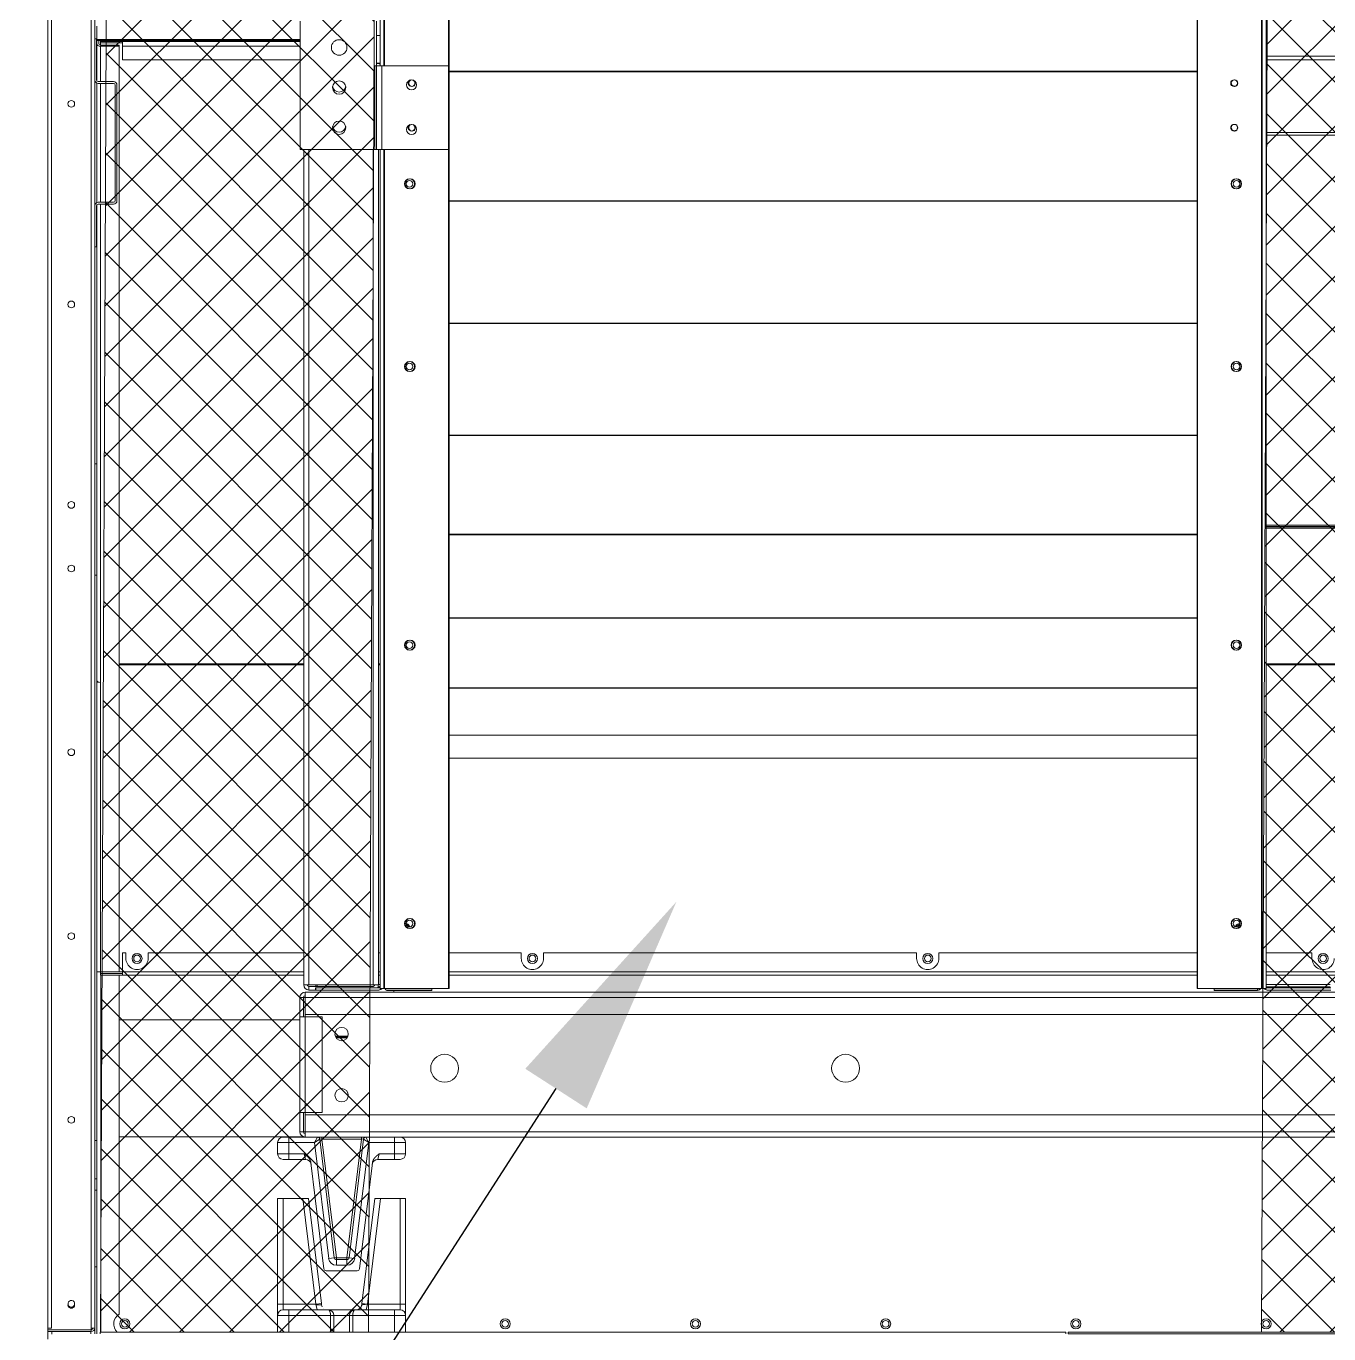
# Model space of a CAD drawing. Header units: millimetres. Extents: x 10706 to 40113, y 7812 to 28607.
# Drawn here: x 29722 to 30892, y 15545 to 16718 of the extents above; entities that cross this region are included whole.
import ezdxf
from ezdxf import colors
from ezdxf.entities.mleader import LeaderData, LeaderLine
from ezdxf.math import Vec2, Vec3

# ---------------------------------------------------------------- set-up
doc = ezdxf.new("R2010")
doc.units = ezdxf.units.MM
doc.layers.add('냉각탑_dim', color=1, linetype='Continuous')
doc.styles.get("Standard").update_dxf_attribs({"font": 'arial.ttf'})
pattern_1 = [(45, (-795513.42, -362385.733), (-22.4506403, 22.4506403), []), (135, (-795513.42, -362385.733), (-22.4506403, -22.4506403), [])]

# ---------------------------------------------------------------- blocks, each defined once
blk = doc.blocks.new('2')
at = {"lineweight": 5}
h = blk.add_hatch(dxfattribs=at)
h.set_pattern_fill('ANSI37', scale=10)
h.set_pattern_definition(pattern_1)
h.paths.add_polyline_path([(30029.4, 15546.3), (30037.9, 17468.5), (29797.2, 17468.5), (29788.7, 15546.3)])
h = blk.add_hatch(dxfattribs=at)
h.set_pattern_fill('ANSI37', scale=10)
h.set_pattern_definition(pattern_1)
h.paths.add_polyline_path([(31343.6, 15546.3), (31352.1, 17468.5), (30839.7, 17468.5), (30831.2, 15546.3)])
at = {"color": 7, "lineweight": 20}
for p, q in [((29741.6, 15549.8), (29741.6, 18391.6)), ((29744.7, 15549.8), (29744.7, 18391.6)), ((29780.5, 15549.8), (29780.5, 18391.6)), ((29783.6, 15549.8), (29783.6, 18391.6)), ((30101.3, 15854.8), (30101.3, 17268.3)), ((30101.8, 15854.8), (30101.8, 17268.3)), ((30773.4, 15854.8), (30773.4, 17268.3)), ((30773.9, 15854.8), (30773.9, 17268.3)), ((30831.4, 15854.8), (30831.4, 17268.3)), ((30831.9, 15854.8), (30831.9, 17268.3)), ((30835.4, 15854.8), (30835.4, 17267.1)), ((29972.5, 15851.3), (32210.7, 15851.3)), ((29972.5, 15846.6), (32210.7, 15846.6)), ((29972.5, 15831.3), (32210.7, 15831.3)), ((32210.7, 15741.3), (29972.5, 15741.3)), ((32210.7, 15726), (29972.5, 15726)), ((32210.7, 15721.3), (29972.5, 15721.3))]:
    blk.add_line(p, q, dxfattribs=at)
at = {"color": 7, "lineweight": 20, "ltscale": 0.324611}
blk.add_line((30039.8, 16682.8), (30039.8, 17267.1), dxfattribs=at)
at = {"color": 7, "lineweight": 20, "ltscale": 0.325278}
for p, q in [((30043.3, 16682.8), (30043.3, 17268.3)), ((30043.8, 16682.8), (30043.8, 17268.3))]:
    blk.add_line(p, q, dxfattribs=at)
at = {"color": 7, "lineweight": 20, "ltscale": 0.00658}
blk.add_line((29785.6, 16718.4), (29785.6, 16706.6), dxfattribs=at)
at = {"color": 7, "lineweight": 20, "ltscale": 0.063889}
blk.add_line((29968.1, 16607.8), (29968.1, 16722.8), dxfattribs=at)
at = {"color": 7, "lineweight": 20, "ltscale": 0.022222}
blk.add_line((30036.6, 16682.8), (30036.6, 16722.8), dxfattribs=at)
at = {"color": 7, "lineweight": 20, "ltscale": 0.000888889}
for p, q in [((29785.2, 16707.1), (29783.6, 16707.1)), ((29785.2, 16520.3), (29783.6, 16520.3)), ((29788.7, 15868.2), (29788.7, 15866.6)), ((30044.3, 15854.5), (30045.9, 15854.5)), ((30086.3, 15854.5), (30086.3, 15852.9)), ((30788.9, 15852.9), (30788.9, 15854.5)), ((30827.8, 15854.5), (30827.8, 15852.9)), ((29741.6, 15546.7), (29741.6, 15548.3)), ((29780.5, 15546.7), (29780.5, 15548.3)), ((29788.6, 15546.3), (29788.6, 15544.7)), ((30655.6, 15546.3), (30655.6, 15544.7)), ((30657.6, 15546.3), (30657.6, 15544.7))]:
    blk.add_line(p, q, dxfattribs=at)
at = {"color": 7, "lineweight": 20, "ltscale": 0.0205}
for p, q in [((29785.2, 16670.2), (29785.2, 16707.1)), ((29785.2, 16557.2), (29785.2, 16520.3))]:
    blk.add_line(p, q, dxfattribs=at)
at = {"color": 7, "lineweight": 20, "ltscale": 0.101388}
for p, q in [((29785.6, 16706.6), (29968.1, 16706.6)), ((29785.6, 16705.5), (29968.1, 16705.5))]:
    blk.add_line(p, q, dxfattribs=at)
at = {"color": 7, "lineweight": 20, "ltscale": 0.000590625}
blk.add_line((29785.6, 16705.5), (29785.6, 16706.6), dxfattribs=at)
at = {"color": 7, "lineweight": 20, "ltscale": 0.00164}
for p, q in [((29785.6, 16705.5), (29785.6, 16702.6)), ((29787.2, 16705.5), (29787.2, 16702.6))]:
    blk.add_line(p, q, dxfattribs=at)
at = {"color": 7, "lineweight": 20, "ltscale": 0.01856}
blk.add_line((29785.6, 16702.6), (29785.6, 16669.2), dxfattribs=at)
at = {"color": 7, "lineweight": 20, "ltscale": 0.000403556}
blk.add_line((29788.7, 16705.5), (29788.7, 16704.8), dxfattribs=at)
at = {"color": 7, "lineweight": 20, "ltscale": 0.011111}
for p, q in [((29808.7, 16704.8), (29788.7, 16704.8)), ((29788.7, 16703.6), (29808.7, 16703.6)), ((29788.7, 15869.7), (29808.7, 15869.7)), ((29808.7, 15868.2), (29788.7, 15868.2)), ((29788.7, 15866.6), (29808.7, 15866.6))]:
    blk.add_line(p, q, dxfattribs=at)
at = {"color": 7, "lineweight": 20, "ltscale": 0.000638044}
blk.add_line((29788.7, 16703.6), (29788.7, 16704.8), dxfattribs=at)
at = {"color": 7, "lineweight": 20, "ltscale": 0.001178}
blk.add_line((29788.7, 16703.6), (29788.7, 16701.5), dxfattribs=at)
at = {"color": 7, "lineweight": 20, "ltscale": 0.088555}
for p, q in [((29968.1, 16704.8), (29808.7, 16704.8)), ((29968.1, 16700.4), (29808.7, 16700.4)), ((29808.7, 16688.3), (29968.1, 16688.3))]:
    blk.add_line(p, q, dxfattribs=at)
at = {"color": 7, "lineweight": 20, "ltscale": 0.002435}
blk.add_line((29808.7, 16704.8), (29808.7, 16700.4), dxfattribs=at)
at = {"color": 7, "lineweight": 20, "ltscale": 0.001778}
for p, q in [((30036.6, 16710.1), (30039.8, 16710.1)), ((30036.6, 16685.1), (30039.8, 16685.1)), ((29968.1, 16607.8), (29971.3, 16607.8)), ((29971, 15846.6), (29967.8, 15846.6)), ((29976, 15853.3), (29976, 15856.5)), ((29967.8, 15726), (29971, 15726))]:
    blk.add_line(p, q, dxfattribs=at)
at = {"color": 7, "lineweight": 20, "ltscale": 0.009389}
for p, q in [((29805.6, 16701.5), (29788.7, 16701.5)), ((29805.6, 16700.4), (29788.7, 16700.4)), ((29808.7, 15886.6), (29808.7, 15869.7)), ((29805.6, 15869.7), (29788.7, 15869.7))]:
    blk.add_line(p, q, dxfattribs=at)
at = {"color": 7, "lineweight": 20, "ltscale": 0.017627}
blk.add_line((29788.7, 16700.4), (29788.7, 16668.7), dxfattribs=at)
at = {"color": 7, "lineweight": 20, "ltscale": 0.000618889}
blk.add_line((29805.6, 16701.5), (29805.6, 16700.4), dxfattribs=at)
at = {"color": 7, "lineweight": 20, "ltscale": 0.317284}
blk.add_line((29805.6, 16129.3), (29805.6, 16700.4), dxfattribs=at)
at = {"color": 7, "lineweight": 20, "ltscale": 0.006739}
blk.add_line((29808.7, 16688.3), (29808.7, 16700.4), dxfattribs=at)
at = {"color": 7, "lineweight": 20, "ltscale": 0.284667}
for p, q in [((30835.4, 16691.4), (31347.8, 16691.4)), ((30835.4, 16688.3), (31347.8, 16688.3)), ((31347.8, 16620.6), (30835.4, 16620.6)), ((30835.4, 16270.4), (31347.8, 16270.4)), ((30835.4, 16269.3), (31347.8, 16269.3)), ((31347.8, 16268.9), (30835.4, 16268.9)), ((31347.8, 16267.8), (30835.4, 16267.8)), ((30835.4, 16146.2), (31347.8, 16146.2)), ((30835.4, 16145.2), (31347.8, 16145.2)), ((30835.4, 15869.7), (31347.8, 15869.7)), ((30835.4, 15866.6), (31347.8, 15866.6))]:
    blk.add_line(p, q, dxfattribs=at)
at = {"color": 7, "lineweight": 20, "ltscale": 0.041667}
for p, q in [((30035.1, 16607.8), (30035.1, 16682.8)), ((30036.6, 16607.8), (30036.6, 16682.8)), ((30041.3, 16607.8), (30041.3, 16682.8)), ((30101.3, 16682.8), (30101.3, 16607.8))]:
    blk.add_line(p, q, dxfattribs=at)
at = {"color": 7, "lineweight": 20, "ltscale": 0.000833333}
for p, q in [((30036.6, 16682.8), (30035.1, 16682.8)), ((30036.6, 16607.8), (30035.1, 16607.8)), ((29788.7, 15869.7), (29788.7, 15868.2)), ((29972.5, 15846.6), (29971, 15846.6)), ((30041.8, 15854.8), (30043.3, 15854.8)), ((30042.3, 15854.8), (30043.8, 15854.8)), ((30832.9, 15854.8), (30831.4, 15854.8)), ((30833.4, 15854.8), (30831.9, 15854.8)), ((29972.5, 15726), (29971, 15726)), ((29741.6, 15548.3), (29741.6, 15549.8)), ((29780.5, 15548.3), (29780.5, 15549.8))]:
    blk.add_line(p, q, dxfattribs=at)
at = {"color": 7, "lineweight": 20, "ltscale": 0.001}
blk.add_line((30038.4, 16684.8), (30036.6, 16684.8), dxfattribs=at)
at = {"color": 7, "lineweight": 20, "ltscale": 0.002611}
for p, q in [((30041.3, 16682.8), (30036.6, 16682.8)), ((30041.3, 16607.8), (30036.6, 16607.8)), ((29971.3, 15858), (29976, 15858)), ((30038.3, 15858), (30033.6, 15858)), ((29972.5, 15846.6), (29972.5, 15851.3)), ((29972.5, 15829.3), (29967.8, 15829.3)), ((29972.5, 15743.3), (29967.8, 15743.3)), ((29972.5, 15726), (29972.5, 15721.3))]:
    blk.add_line(p, q, dxfattribs=at)
at = {"color": 7, "lineweight": 20, "ltscale": 0.033333}
for p, q in [((30101.3, 16682.8), (30041.3, 16682.8)), ((30041.3, 16607.8), (30101.3, 16607.8))]:
    blk.add_line(p, q, dxfattribs=at)
at = {"color": 7, "lineweight": 20, "ltscale": 0.059557}
blk.add_line((29785.6, 16667.3), (29785.6, 16560.1), dxfattribs=at)
at = {"color": 7, "lineweight": 20, "ltscale": 0.007667}
for p, q in [((29786.7, 16668.7), (29800.5, 16668.7)), ((29786.7, 16667.1), (29800.5, 16667.1)), ((29786.7, 16560.3), (29800.5, 16560.3)), ((29786.7, 16558.7), (29800.5, 16558.7))]:
    blk.add_line(p, q, dxfattribs=at)
at = {"color": 7, "lineweight": 20, "ltscale": 0.373111}
for p, q in [((30773.4, 16677.9), (30101.8, 16677.9)), ((30101.8, 16677.8), (30773.4, 16677.8)), ((30101.8, 16677.5), (30773.4, 16677.5)), ((30773.4, 16677.4), (30101.8, 16677.4)), ((30773.4, 16561.7), (30101.8, 16561.7)), ((30101.8, 16561.6), (30773.4, 16561.6)), ((30101.8, 16561.4), (30773.4, 16561.4)), ((30773.4, 16561.3), (30101.8, 16561.3)), ((30773.4, 16451.9), (30101.8, 16451.9)), ((30101.8, 16451.8), (30773.4, 16451.8)), ((30101.8, 16451.6), (30773.4, 16451.6)), ((30773.4, 16451.5), (30101.8, 16451.5)), ((30773.4, 16351.3), (30101.8, 16351.3)), ((30101.8, 16351.2), (30773.4, 16351.2)), ((30101.8, 16351), (30773.4, 16351)), ((30773.4, 16350.9), (30101.8, 16350.9)), ((30773.4, 16262.4), (30101.8, 16262.4)), ((30101.8, 16262.3), (30773.4, 16262.3)), ((30101.8, 16262.1), (30773.4, 16262.1)), ((30773.4, 16262), (30101.8, 16262)), ((30773.4, 16187.5), (30101.8, 16187.5)), ((30101.8, 16187.4), (30773.4, 16187.4)), ((30101.8, 16187.3), (30773.4, 16187.3)), ((30773.4, 16187.2), (30101.8, 16187.2)), ((30773.4, 16124.5), (30101.8, 16124.5)), ((30101.8, 16124.4), (30773.4, 16124.4)), ((30101.8, 16124.3), (30773.4, 16124.3)), ((30773.4, 16124.2), (30101.8, 16124.2)), ((30773.4, 16082.1), (30101.8, 16082.1)), ((30101.8, 16082), (30773.4, 16082)), ((30101.8, 16082), (30773.4, 16082)), ((30773.4, 16081.9), (30101.8, 16081.9)), ((30101.8, 16061.4), (30773.4, 16061.4)), ((30101.8, 16061.4), (30773.4, 16061.4)), ((30773.4, 16061.4), (30101.8, 16061.4)), ((30101.8, 15869.7), (30773.4, 15869.7)), ((30101.8, 15866.6), (30773.4, 15866.6))]:
    blk.add_line(p, q, dxfattribs=at)
at = {"color": 7, "lineweight": 20, "ltscale": 0.059333}
blk.add_line((29788.7, 16667.1), (29788.7, 16560.3), dxfattribs=at)
at = {"color": 7, "lineweight": 20, "ltscale": 0.057667}
for p, q in [((29802, 16561.8), (29802, 16665.6)), ((29803.6, 16561.8), (29803.6, 16665.6))]:
    blk.add_line(p, q, dxfattribs=at)
at = {"color": 7, "lineweight": 20, "ltscale": 0.284666}
blk.add_line((30835.4, 16623.1), (31347.8, 16623.1), dxfattribs=at)
at = {"color": 7, "lineweight": 20, "ltscale": 1.16463e-05}
blk.add_line((29968.1, 16607.8), (29968.1, 16607.8), dxfattribs=at)
at = {"color": 7, "lineweight": 20, "ltscale": 0.037222}
blk.add_line((30035.1, 16607.8), (29968.1, 16607.8), dxfattribs=at)
at = {"color": 7, "lineweight": 20, "ltscale": 0.416556}
for p, q in [((29971.3, 16607.8), (29971.3, 15858)), ((29976, 16607.8), (29976, 15858)), ((30033.6, 16607.8), (30033.6, 15858)), ((30038.3, 16607.8), (30038.3, 15858))]:
    blk.add_line(p, q, dxfattribs=at)
at = {"color": 7, "lineweight": 20, "ltscale": 0.000833332}
blk.add_line((30039.8, 16607.8), (30038.3, 16607.8), dxfattribs=at)
at = {"color": 7, "lineweight": 20, "ltscale": 0.418333}
for p, q in [((30039.8, 15854.8), (30039.8, 16607.8)), ((30043.3, 15854.8), (30043.3, 16607.8)), ((30043.8, 15854.8), (30043.8, 16607.8))]:
    blk.add_line(p, q, dxfattribs=at)
at = {"color": 7, "lineweight": 20, "ltscale": 0.129183}
blk.add_line((29785.6, 16558.2), (29785.6, 16325.7), dxfattribs=at)
at = {"color": 7, "lineweight": 20, "ltscale": 0.238546}
blk.add_line((29788.7, 16558.7), (29788.7, 16129.3), dxfattribs=at)
at = {"color": 7, "lineweight": 20, "ltscale": 0.001111}
for p, q in [((29783.6, 16325.7), (29785.6, 16325.7)), ((29783.6, 16225.7), (29785.6, 16225.7)), ((29981.8, 15855.3), (29981.8, 15853.3)), ((29982.3, 15855.3), (29982.3, 15853.3)), ((30039.8, 15854.8), (30041.8, 15854.8)), ((30040.3, 15854.8), (30042.3, 15854.8)), ((30834.9, 15854.8), (30832.9, 15854.8)), ((30835.4, 15854.8), (30833.4, 15854.8)), ((29972.5, 15831.3), (29972.5, 15829.3)), ((29972.5, 15743.3), (29972.5, 15741.3)), ((29783.6, 15718.3), (29785.6, 15718.3)), ((29780.1, 15546.7), (29780.1, 15544.7))]:
    blk.add_line(p, q, dxfattribs=at)
at = {"color": 7, "lineweight": 20, "ltscale": 0.055556}
blk.add_line((29785.6, 16225.7), (29785.6, 16325.7), dxfattribs=at)
at = {"color": 7, "lineweight": 20, "ltscale": 0.052341}
blk.add_line((29785.6, 16225.7), (29785.6, 16131.5), dxfattribs=at)
at = {"color": 7, "lineweight": 20, "ltscale": 0.092055}
for p, q in [((29805.6, 16146.2), (29971.3, 16146.2)), ((29805.6, 16145.2), (29971.3, 16145.2))]:
    blk.add_line(p, q, dxfattribs=at)
at = {"color": 7, "lineweight": 20, "ltscale": 0.000832443}
blk.add_line((30038.3, 16146.2), (30039.8, 16146.2), dxfattribs=at)
at = {"color": 7, "lineweight": 20, "ltscale": 0.000832442}
blk.add_line((30038.3, 16145.2), (30039.8, 16145.2), dxfattribs=at)
at = {"color": 7, "lineweight": 20, "ltscale": 0.001029}
blk.add_line((29785.6, 16131.5), (29785.6, 16129.6), dxfattribs=at)
at = {"color": 7, "lineweight": 20, "ltscale": 0.144377}
for p, q in [((29785.6, 16129.6), (29785.6, 15869.7)), ((29788.7, 16129.6), (29788.7, 15869.7)), ((29805.6, 16129.6), (29805.6, 15869.7))]:
    blk.add_line(p, q, dxfattribs=at)
at = {"color": 7, "lineweight": 20, "ltscale": 0.000839807}
blk.add_line((29785.6, 16129.6), (29787.2, 16129.6), dxfattribs=at)
at = {"color": 7, "lineweight": 20, "ltscale": 0.001611}
blk.add_line((29811.6, 15886.6), (29808.7, 15886.6), dxfattribs=at)
at = {"color": 7, "lineweight": 20, "ltscale": 0.002747}
for p, q in [((29811.6, 15886.6), (29811.6, 15881.7)), ((29831.6, 15881.7), (29831.6, 15886.6)), ((30166.6, 15881.7), (30166.6, 15886.6)), ((30186.6, 15886.6), (30186.6, 15881.7)), ((30521.6, 15881.7), (30521.6, 15886.6)), ((30541.6, 15886.6), (30541.6, 15881.7)), ((30876.6, 15881.7), (30876.6, 15886.6))]:
    blk.add_line(p, q, dxfattribs=at)
at = {"color": 7, "lineweight": 20, "ltscale": 0.077611}
blk.add_line((29971.3, 15886.6), (29831.6, 15886.6), dxfattribs=at)
at = {"color": 7, "lineweight": 20, "ltscale": 0.00083304}
for p, q in [((30039.8, 15886.6), (30038.3, 15886.6)), ((30038.3, 15869.7), (30039.8, 15869.7)), ((30038.3, 15866.6), (30039.8, 15866.6)), ((30039.8, 15858.1), (30038.3, 15858.1))]:
    blk.add_line(p, q, dxfattribs=at)
at = {"color": 7, "lineweight": 20, "ltscale": 0.036001}
blk.add_line((30166.6, 15886.6), (30101.8, 15886.6), dxfattribs=at)
at = {"color": 7, "lineweight": 20, "ltscale": 0.186111}
blk.add_line((30521.6, 15886.6), (30186.6, 15886.6), dxfattribs=at)
at = {"color": 7, "lineweight": 20, "ltscale": 0.128777}
blk.add_line((30773.4, 15886.6), (30541.6, 15886.6), dxfattribs=at)
at = {"color": 7, "lineweight": 20, "ltscale": 0.02289}
blk.add_line((30876.6, 15886.6), (30835.4, 15886.6), dxfattribs=at)
at = {"color": 7, "lineweight": 20, "ltscale": 0.001722}
for p, q in [((29785.6, 15869.7), (29788.7, 15869.7)), ((29808.7, 15866.6), (29808.7, 15869.7)), ((29741.6, 15549.8), (29744.7, 15549.8)), ((29783.6, 15549.8), (29780.5, 15549.8))]:
    blk.add_line(p, q, dxfattribs=at)
at = {"color": 7, "lineweight": 20, "ltscale": 0.180579}
blk.add_line((29785.6, 15869.7), (29785.6, 15544.7), dxfattribs=at)
at = {"color": 7, "lineweight": 20, "ltscale": 0.090333}
for p, q in [((29808.7, 15869.7), (29971.3, 15869.7)), ((29808.7, 15866.6), (29971.3, 15866.6))]:
    blk.add_line(p, q, dxfattribs=at)
at = {"color": 7, "lineweight": 20, "ltscale": 0.177968}
blk.add_line((29789.1, 15866.6), (29789.1, 15546.3), dxfattribs=at)
at = {"color": 7, "lineweight": 20, "ltscale": 0.169047}
blk.add_line((29805.6, 15562.3), (29805.6, 15866.6), dxfattribs=at)
at = {"color": 7, "lineweight": 20, "ltscale": 0.032}
for p, q in [((29976, 15858), (30033.6, 15858)), ((30033.6, 15856.5), (29976, 15856.5))]:
    blk.add_line(p, q, dxfattribs=at)
at = {"color": 7, "lineweight": 20, "ltscale": 0.000833335}
for p, q in [((29982.3, 15856.5), (29982.3, 15858)), ((29983.3, 15856.5), (29983.3, 15858))]:
    blk.add_line(p, q, dxfattribs=at)
at = {"color": 7, "lineweight": 20, "ltscale": 0.031945}
blk.add_line((30835.4, 15858.1), (30892.9, 15858.1), dxfattribs=at)
at = {"color": 7, "lineweight": 20, "ltscale": 0.031389}
for p, q in [((30835.4, 15858.1), (30891.9, 15858.1)), ((30038.3, 15855.3), (29981.8, 15855.3)), ((30038.3, 15853.3), (29981.8, 15853.3)), ((30038.8, 15855.3), (29982.3, 15855.3)), ((30038.8, 15853.3), (29982.3, 15853.3)), ((30836.4, 15855.3), (30892.9, 15855.3)), ((30836.4, 15853.3), (30892.9, 15853.3)), ((30836.9, 15855.3), (30893.4, 15855.3)), ((30836.9, 15853.3), (30893.4, 15853.3))]:
    blk.add_line(p, q, dxfattribs=at)
at = {"color": 7, "lineweight": 20, "ltscale": 0.009611}
for p, q in [((29967.8, 15846.6), (29967.8, 15829.3)), ((29971, 15829.3), (29971, 15846.6)), ((29967.8, 15743.3), (29967.8, 15726)), ((29971, 15726), (29971, 15743.3))]:
    blk.add_line(p, q, dxfattribs=at)
at = {"color": 7, "lineweight": 20, "ltscale": 0.0085}
for p, q in [((29972.5, 15846.6), (29972.5, 15831.3)), ((29987.8, 15829.3), (29972.5, 15829.3)), ((29972.5, 15743.3), (29987.8, 15743.3)), ((29972.5, 15741.3), (29972.5, 15726))]:
    blk.add_line(p, q, dxfattribs=at)
at = {"color": 7, "lineweight": 20, "ltscale": 0.003222}
blk.add_line((29981.8, 15853.3), (29976, 15853.3), dxfattribs=at)
at = {"color": 7, "lineweight": 20, "ltscale": 0.000961364}
blk.add_line((30039.7, 15856.1), (30038, 15856.1), dxfattribs=at)
blk.add_line((30039.7, 15856.1), (30038, 15856.1), dxfattribs=at)
at = {"color": 7, "lineweight": 20, "ltscale": 0.032222}
for p, q in [((30043.3, 15854.8), (30101.3, 15854.8)), ((30043.8, 15854.8), (30101.8, 15854.8)), ((30831.4, 15854.8), (30773.4, 15854.8)), ((30831.9, 15854.8), (30773.9, 15854.8))]:
    blk.add_line(p, q, dxfattribs=at)
at = {"color": 7, "lineweight": 20, "ltscale": 0.000166668}
blk.add_line((30044.3, 15854.5), (30044.3, 15854.8), dxfattribs=at)
at = {"color": 7, "lineweight": 20, "ltscale": 0.000166667}
for p, q in [((30045.9, 15854.8), (30045.9, 15854.5)), ((30086.3, 15854.8), (30086.3, 15854.5)), ((30788.9, 15854.8), (30788.9, 15854.5)), ((30829.3, 15854.8), (30829.3, 15854.5))]:
    blk.add_line(p, q, dxfattribs=at)
at = {"color": 7, "lineweight": 20, "ltscale": 0.022444}
for p, q in [((30045.9, 15854.5), (30086.3, 15854.5)), ((30086.3, 15854.5), (30045.9, 15854.5)), ((30045.9, 15852.9), (30086.3, 15852.9)), ((30829.3, 15854.5), (30788.9, 15854.5))]:
    blk.add_line(p, q, dxfattribs=at)
at = {"color": 7, "lineweight": 20, "ltscale": 0.000889601}
blk.add_line((30052.1, 15851.3), (30052.1, 15852.9), dxfattribs=at)
at = {"color": 7, "lineweight": 20, "ltscale": 0.000444384}
blk.add_line((30086.3, 15854.5), (30086.3, 15853.7), dxfattribs=at)
at = {"color": 7, "lineweight": 20, "ltscale": 0.021611}
for p, q in [((30827.8, 15854.5), (30788.9, 15854.5)), ((30827.8, 15852.9), (30788.9, 15852.9)), ((29741.6, 15548.3), (29780.5, 15548.3)), ((29741.6, 15546.7), (29780.5, 15546.7))]:
    blk.add_line(p, q, dxfattribs=at)
at = {"color": 7, "lineweight": 20, "ltscale": 0.031862}
blk.add_line((30835.6, 15856.1), (30892.9, 15856.1), dxfattribs=at)
at = {"color": 7, "lineweight": 20, "ltscale": 0.031307}
blk.add_line((30835.6, 15856.1), (30891.9, 15856.1), dxfattribs=at)
at = {"color": 7, "lineweight": 20, "ltscale": 0.090111}
blk.add_line((29805.6, 15826.5), (29967.8, 15826.5), dxfattribs=at)
at = {"color": 7, "lineweight": 20, "ltscale": 0.047778}
for p, q in [((29967.8, 15743.3), (29967.8, 15829.3)), ((29972.5, 15743.3), (29972.5, 15829.3)), ((29987.8, 15743.3), (29987.8, 15829.3))]:
    blk.add_line(p, q, dxfattribs=at)
at = {"color": 7, "lineweight": 20, "ltscale": 0.006331}
blk.add_line((29999.7, 15811.9), (30011, 15811.9), dxfattribs=at)
at = {"color": 7, "lineweight": 20, "ltscale": 0.002982}
for p, q in [((30005.3, 15811.1), (30000, 15811.1)), ((30010.7, 15811.1), (30005.3, 15811.1))]:
    blk.add_line(p, q, dxfattribs=at)
at = {"color": 7, "lineweight": 20, "ltscale": 0.002791}
for p, q in [((30005.3, 15810.5), (30000.3, 15810.5)), ((30010.4, 15810.5), (30005.3, 15810.5))]:
    blk.add_line(p, q, dxfattribs=at)
at = {"color": 7, "lineweight": 20, "ltscale": 0.0919}
blk.add_line((29971.1, 15721.5), (29805.6, 15721.5), dxfattribs=at)
at = {"color": 7, "lineweight": 20, "ltscale": 0.002778}
for p, q in [((29957.8, 15721.3), (29952.8, 15721.3)), ((29957.8, 15721.3), (29957.8, 15716.3)), ((30052.8, 15721.3), (30052.8, 15716.3)), ((29957.8, 15706.3), (29957.8, 15701.3)), ((30052.8, 15706.3), (30052.8, 15701.3)), ((29957.8, 15701.3), (29952.8, 15701.3)), ((30057.8, 15701.3), (30052.8, 15701.3)), ((29952.8, 15666.3), (29947.8, 15666.3)), ((30062.8, 15666.3), (30057.8, 15666.3)), ((29998.6, 15613), (29993.7, 15612.4)), ((30000.6, 15611.3), (30000.6, 15606.3)), ((30010.1, 15611.3), (30010.1, 15606.3)), ((30012.1, 15613), (30017, 15612.4)), ((29952.8, 15571.3), (29947.8, 15571.3)), ((29952.8, 15566.3), (29952.8, 15571.3)), ((29957.8, 15566.3), (29952.8, 15566.3)), ((29957.8, 15566.3), (29957.8, 15561.3)), ((29982.2, 15571.3), (29987.2, 15571.9)), ((30028.5, 15571.3), (30023.5, 15571.9)), ((30052.8, 15566.3), (30052.8, 15561.3)), ((30057.8, 15566.3), (30052.8, 15566.3)), ((30057.8, 15571.3), (30062.8, 15571.3)), ((30057.8, 15571.3), (30057.8, 15566.3))]:
    blk.add_line(p, q, dxfattribs=at)
at = {"color": 7, "lineweight": 20, "ltscale": 0.008167}
blk.add_line((29972.5, 15721.3), (29957.8, 15721.3), dxfattribs=at)
at = {"color": 7, "lineweight": 20, "ltscale": 0.003145}
for p, q in [((29980.9, 15716.3), (29983.6, 15721.3)), ((29980.9, 15716.3), (29985.6, 15719.5)), ((30029.8, 15716.3), (30025.1, 15719.5)), ((30029.8, 15716.3), (30027.1, 15721.3))]:
    blk.add_line(p, q, dxfattribs=at)
at = {"color": 7, "lineweight": 20, "ltscale": 0.059604}
for p, q in [((29985.6, 15719.5), (29998.6, 15613)), ((29987.5, 15719.5), (30000.6, 15613)), ((30023.1, 15719.5), (30010.1, 15613)), ((30012.1, 15613), (30025.1, 15719.5))]:
    blk.add_line(p, q, dxfattribs=at)
at = {"color": 7, "lineweight": 20, "ltscale": 0.000975701}
for p, q in [((29987.5, 15721.3), (29987.5, 15719.5)), ((30023.1, 15721.3), (30023.1, 15719.5)), ((30000.6, 15613), (30000.6, 15611.3)), ((30010.1, 15613), (30010.1, 15611.3))]:
    blk.add_line(p, q, dxfattribs=at)
at = {"color": 7, "lineweight": 20, "ltscale": 0.019777}
blk.add_line((30023.1, 15719.5), (29987.5, 15719.5), dxfattribs=at)
at = {"color": 7, "lineweight": 20, "ltscale": 0.005556}
for p, q in [((29947.8, 15716.3), (29947.8, 15706.3)), ((29957.8, 15716.3), (29947.8, 15716.3)), ((29957.8, 15706.3), (29947.8, 15706.3)), ((29957.8, 15716.3), (29957.8, 15706.3)), ((30062.8, 15716.3), (30052.8, 15716.3)), ((30052.8, 15716.3), (30052.8, 15706.3)), ((30062.8, 15706.3), (30052.8, 15706.3)), ((30062.8, 15716.3), (30062.8, 15706.3)), ((30062.8, 15571.3), (30062.8, 15561.3)), ((29957.8, 15561.3), (29947.8, 15561.3)), ((30062.8, 15561.3), (30052.8, 15561.3))]:
    blk.add_line(p, q, dxfattribs=at)
at = {"color": 7, "lineweight": 20, "ltscale": 0.01282}
for p, q in [((29980.9, 15716.3), (29957.8, 15716.3)), ((30052.8, 15716.3), (30029.8, 15716.3))]:
    blk.add_line(p, q, dxfattribs=at)
at = {"color": 7, "lineweight": 20, "ltscale": 0.007694}
for p, q in [((29957.8, 15706.3), (29971.7, 15706.3)), ((30052.8, 15706.3), (30039, 15706.3))]:
    blk.add_line(p, q, dxfattribs=at)
at = {"color": 7, "lineweight": 20, "ltscale": 0.00286}
for p, q in [((29972.9, 15701.3), (29971.7, 15706.3)), ((30039, 15706.3), (30037.8, 15701.3)), ((29982.2, 15571.3), (29983.4, 15566.3)), ((30028.5, 15571.3), (30027.3, 15566.3))]:
    blk.add_line(p, q, dxfattribs=at)
at = {"color": 7, "lineweight": 20, "ltscale": 0.058129}
for p, q in [((29980.9, 15716.3), (29993.7, 15612.4)), ((30017, 15612.4), (30029.8, 15716.3))]:
    blk.add_line(p, q, dxfattribs=at)
at = {"color": 7, "lineweight": 20, "ltscale": 0.008376}
for p, q in [((29957.8, 15701.3), (29972.9, 15701.3)), ((30052.8, 15701.3), (30037.8, 15701.3))]:
    blk.add_line(p, q, dxfattribs=at)
at = {"color": 7, "lineweight": 20, "ltscale": 0.053282}
for p, q in [((29989.4, 15603), (29977.7, 15698.2)), ((30021.3, 15603), (30033, 15698.2))]:
    blk.add_line(p, q, dxfattribs=at)
at = {"color": 7, "lineweight": 20, "ltscale": 0.001112}
for p, q in [((29783.6, 15683.7), (29785.6, 15683.7)), ((29783.6, 15673.7), (29785.6, 15673.7)), ((29783.6, 15604.7), (29785.6, 15604.7))]:
    blk.add_line(p, q, dxfattribs=at)
at = {"color": 7, "lineweight": 20, "ltscale": 0.052778}
for p, q in [((29947.8, 15666.3), (29947.8, 15571.3)), ((29952.8, 15666.3), (29952.8, 15571.3)), ((30057.8, 15571.3), (30057.8, 15666.3)), ((30062.8, 15571.3), (30062.8, 15666.3))]:
    blk.add_line(p, q, dxfattribs=at)
at = {"color": 7, "lineweight": 20, "ltscale": 0.009824}
for p, q in [((29952.8, 15666.3), (29970.5, 15666.3)), ((30057.8, 15666.3), (30040.2, 15666.3))]:
    blk.add_line(p, q, dxfattribs=at)
at = {"color": 7, "lineweight": 20, "ltscale": 0.053174}
for p, q in [((29982.2, 15571.3), (29970.5, 15666.3)), ((30028.5, 15571.3), (30040.2, 15666.3))]:
    blk.add_line(p, q, dxfattribs=at)
at = {"color": 7, "lineweight": 20, "ltscale": 0.002799}
for p, q in [((29975.6, 15666.3), (29970.5, 15666.3)), ((30035.1, 15666.3), (30040.2, 15666.3))]:
    blk.add_line(p, q, dxfattribs=at)
at = {"color": 7, "lineweight": 20, "ltscale": 0.052833}
for p, q in [((29987.2, 15571.9), (29975.6, 15666.3)), ((30023.5, 15571.9), (30035.1, 15666.3))]:
    blk.add_line(p, q, dxfattribs=at)
at = {"color": 7, "lineweight": 20, "ltscale": 0.005249}
for p, q in [((30000.6, 15613), (30010.1, 15613)), ((30010.1, 15611.3), (30000.6, 15611.3)), ((30010.1, 15606.3), (30000.6, 15606.3))]:
    blk.add_line(p, q, dxfattribs=at)
at = {"color": 7, "lineweight": 20, "ltscale": 0.015502}
blk.add_line((30019.3, 15601.3), (29991.4, 15601.3), dxfattribs=at)
at = {"color": 7, "lineweight": 20, "ltscale": 0.005554}
blk.add_line((29947.8, 15561.3), (29947.8, 15571.3), dxfattribs=at)
at = {"color": 7, "lineweight": 20, "ltscale": 0.016305}
for p, q in [((29952.8, 15571.3), (29982.2, 15571.3)), ((30028.5, 15571.3), (30057.8, 15571.3))]:
    blk.add_line(p, q, dxfattribs=at)
at = {"color": 7, "lineweight": 20, "ltscale": 0.019722}
for p, q in [((29957.8, 15566.3), (29993.3, 15566.3)), ((30052.8, 15566.3), (30017.3, 15566.3))]:
    blk.add_line(p, q, dxfattribs=at)
at = {"color": 7, "lineweight": 20, "ltscale": 0.002757}
blk.add_line((29987.3, 15570.7), (29982.3, 15570.7), dxfattribs=at)
at = {"color": 7, "lineweight": 20, "ltscale": 0.000682136}
for p, q in [((29987.2, 15571.9), (29987.3, 15570.7)), ((30023.5, 15571.9), (30023.4, 15570.7))]:
    blk.add_line(p, q, dxfattribs=at)
at = {"color": 7, "lineweight": 20, "ltscale": 3.0969e-05}
blk.add_line((29989, 15567.5), (29989.1, 15567.4), dxfattribs=at)
at = {"color": 7, "lineweight": 20, "ltscale": 7.4746e-06}
blk.add_line((29992.3, 15566.3), (29992.3, 15566.3), dxfattribs=at)
at = {"color": 7, "lineweight": 20, "ltscale": 0.013331}
blk.add_line((30017.3, 15566.3), (29993.4, 15566.3), dxfattribs=at)
at = {"color": 7, "lineweight": 20, "ltscale": 0.008333}
for p, q in [((29947.8, 15546.3), (29947.8, 15561.3)), ((29957.8, 15546.3), (29957.8, 15561.3)), ((29995.3, 15546.3), (29995.3, 15561.3)), ((29998.3, 15546.3), (29998.3, 15561.3)), ((30012.3, 15546.3), (30012.3, 15561.3)), ((30015.3, 15546.3), (30015.3, 15561.3)), ((30052.8, 15546.3), (30052.8, 15561.3)), ((30062.8, 15546.3), (30062.8, 15561.3))]:
    blk.add_line(p, q, dxfattribs=at)
at = {"color": 7, "lineweight": 20, "ltscale": 0.020833}
for p, q in [((29957.8, 15561.3), (29995.3, 15561.3)), ((30052.8, 15561.3), (30015.3, 15561.3))]:
    blk.add_line(p, q, dxfattribs=at)
at = {"color": 7, "lineweight": 20, "ltscale": 0.001667}
for p, q in [((29998.3, 15561.3), (29995.3, 15561.3)), ((30015.3, 15561.3), (30012.3, 15561.3))]:
    blk.add_line(p, q, dxfattribs=at)
at = {"color": 7, "lineweight": 20, "ltscale": 0.007778}
blk.add_line((30012.3, 15561.3), (29998.3, 15561.3), dxfattribs=at)
at = {"color": 7, "lineweight": 20, "ltscale": 0.003688}
blk.add_line((29741.6, 15540), (29741.6, 15546.7), dxfattribs=at)
at = {"color": 7, "lineweight": 20, "ltscale": 0.001198}
blk.add_line((29745.1, 15544.5), (29745.1, 15546.7), dxfattribs=at)
at = {"color": 7, "lineweight": 20, "ltscale": 0.002833}
blk.add_line((29783.6, 15549.8), (29783.6, 15544.7), dxfattribs=at)
at = {"color": 7, "lineweight": 20, "ltscale": 0.481667}
blk.add_line((30655.6, 15546.3), (29788.6, 15546.3), dxfattribs=at)
at = {"color": 7, "lineweight": 20, "ltscale": 0.482222}
for p, q in [((31525.6, 15546.3), (30657.6, 15546.3)), ((31525.6, 15544.7), (30657.6, 15544.7))]:
    blk.add_line(p, q, dxfattribs=at)
at = {"color": 0, "lineweight": 20}
for points in [[(29797.2, 17468.5), (30037.9, 17468.5), (30029.4, 15546.3), (29788.7, 15546.3)], [(30839.7, 17468.5), (31352.1, 17468.5), (31343.6, 15546.3), (30831.2, 15546.3)]]:
    blk.add_lwpolyline(points, close=True, dxfattribs=at)
at = {"color": 7, "lineweight": 20}
for centre, radius in [((30003.1, 16699.3), 7), ((30003.1, 16663.3), 6), ((30068.1, 16665.7), 4.5), ((30806.6, 16667.3), 3), ((30807.1, 16667.3), 3), ((29762.6, 16648.7), 3), ((30003.1, 16627.3), 6), ((30068.1, 16625.7), 4.5), ((30806.6, 16627.3), 3), ((30807.1, 16627.3), 3), ((30066.3, 16576.9), 4.5), ((30066.8, 16576.9), 4.5), ((30066.3, 16576.9), 3), ((30808.4, 16576.9), 4.5), ((30808.9, 16576.9), 4.5), ((30808.9, 16576.9), 3), ((29762.6, 16468.7), 3), ((30066.3, 16412.9), 4.5), ((30066.8, 16412.9), 4.5), ((30066.3, 16412.9), 3), ((30808.4, 16412.9), 4.5), ((30808.9, 16412.9), 4.5), ((30808.9, 16412.9), 3), ((29762.6, 16288.7), 3), ((29762.6, 16231.7), 3), ((30066.3, 16162.9), 4.5), ((30066.8, 16162.9), 4.5), ((30066.3, 16162.9), 3), ((30808.4, 16162.9), 4.5), ((30808.9, 16162.9), 4.5), ((30808.9, 16162.9), 3), ((29762.6, 16066.7), 3), ((30066.3, 15912.9), 4.5), ((30066.8, 15912.9), 4.5), ((30808.4, 15912.9), 4.5), ((30808.9, 15912.9), 4.5), ((29762.6, 15901.7), 3), ((30066.3, 15912.9), 3), ((30808.9, 15912.9), 3), ((29821.6, 15881.6), 4.5), ((29821.6, 15881.7), 3), ((30176.6, 15881.6), 4.5), ((30176.6, 15881.7), 3), ((30531.6, 15881.6), 4.5), ((30531.6, 15881.7), 3), ((30886.6, 15881.6), 4.5), ((30886.6, 15881.7), 3), ((30005.3, 15813.8), 6), ((30097.8, 15783.1), 12.5), ((30457.8, 15783.1), 12.5), ((30005.3, 15758.8), 6), ((29762.6, 15736.7), 3), ((29810.6, 15553.7), 4.5), ((29810.6, 15553.7), 3), ((30152.2, 15553.7), 4.5), ((30152.2, 15553.7), 3), ((30323, 15553.7), 4.5), ((30323, 15553.7), 3), ((30493.8, 15553.7), 4.5), ((30493.8, 15553.7), 3), ((30664.6, 15553.7), 4.5), ((30664.6, 15553.7), 3), ((30835.4, 15553.7), 4.5), ((30835.4, 15553.7), 3)]:
    blk.add_circle(centre, radius, dxfattribs=at)
for centre, radius, start, end in [((30038.4, 16680.1), 4.7, 72.6707, 90), ((29786.7, 16670.2), 3.1, 180, 270), ((29786.7, 16670.2), 1.5, 180, 270), ((29800.5, 16665.6), 3.1, 0, 90), ((30068.1, 16667.3), 3, 115.1483, 64.8515), ((30068.6, 16667.3), 3, 105.5956, 39.6962), ((30807.1, 16667.6), 3, 182.8657, 295.3866), ((29800.5, 16665.6), 1.5, 0, 90), ((30003.1, 16665.3), 6, 189.594, 350.4059), ((30003.1, 16629.3), 6, 189.594, 350.4059), ((30068.1, 16627.3), 3, 115.1483, 64.8515), ((30068.6, 16627.3), 3, 105.5956, 39.6962), ((30807.1, 16627.6), 3, 182.8657, 295.3866), ((29800.5, 16561.8), 3.1, 270, 0), ((29800.5, 16561.8), 1.5, 270, 0), ((29786.7, 16557.2), 3.1, 90, 180), ((29786.7, 16557.2), 1.5, 90, 180), ((29780.5, 16261.8), 3.1, 359.4645, 0), ((29780.5, 16253.6), 3.1, 0, 0.5316), ((29780.5, 15899.8), 3.1, 359.3699, 0), ((29821.6, 15881.7), 10, 179.9999, 0), ((30176.6, 15881.7), 10, 179.9999, 0), ((30531.6, 15881.7), 10, 179.9999, 0), ((30886.6, 15881.7), 10, 179.9999, 0), ((29976, 15858), 4.7, 180, 270), ((29976, 15858), 1.5, 180, 270), ((30033.6, 15858), 1.5, 270, 0), ((30033.6, 15858), 4.7, 324.946, 0), ((30038.8, 15859.6), 1.5, 270, 311.777), ((30836.4, 15859.6), 1.5, 228.1564, 270), ((29972.5, 15846.6), 4.7, 90, 180), ((29972.5, 15846.6), 1.5, 90, 180), ((30033.6, 15858), 4.7, 270, 270.8896), ((30038.3, 15856.8), 1.5, 270, 0), ((30038.3, 15856.8), 3.5, 270, 325.1502), ((30038.8, 15856.8), 1.5, 270, 311.8103), ((30038.8, 15856.8), 3.5, 270, 325.1501), ((30045.9, 15854.5), 1.6, 180, 270), ((30827.8, 15856), 3.1, 270, 337.2261), ((30836.4, 15856.8), 3.5, 214.8499, 270), ((30836.9, 15856.8), 3.5, 214.8498, 270), ((30836.9, 15856.8), 1.5, 180, 270), ((30836.4, 15856.8), 1.5, 228.1896, 270), ((29952.8, 15716.3), 5, 90, 180), ((29972.5, 15726), 4.7, 180, 270), ((29972.5, 15726), 1.5, 180, 270), ((29983.6, 15719.3), 2, 7, 90), ((30027.1, 15719.3), 2, 90, 173), ((30038.1, 15726), 4.7, 270, 270.2807), ((30047.5, 15726), 4.7, 269.0166, 269.4835), ((30057.8, 15716.3), 5, 0, 90), ((30508.1, 15726), 4.7, 270, 270.2807), ((30517.5, 15726), 4.7, 269.7193, 270), ((30583.1, 15726), 4.7, 270, 270.2807), ((29952.8, 15706.3), 5, 180, 270), ((30057.8, 15706.3), 5, 270, 0), ((29972.9, 15696.3), 5, 7, 90), ((30037.8, 15696.3), 5, 90, 173), ((30000.6, 15613.3), 7, 187, 270), ((30000.6, 15613.3), 2, 187, 270), ((30010.1, 15613.3), 2, 270, 353), ((30010.1, 15613.3), 7, 270, 353), ((29991.4, 15603.3), 2, 187, 270), ((30019.3, 15603.3), 2, 270, 353), ((29762.6, 15571.7), 3, 350.4059, 350.3998), ((29762.6, 15570.7), 3, 170.4059, 9.5941), ((29952.8, 15561.3), 5, 90, 180), ((29992.2, 15571.3), 4.97, 189.5376, 207.8079), ((29992.3, 15571.5), 5.19, 266.0466, 269.6153), ((29993.3, 15561.3), 5, 360, 90), ((30017.3, 15561.3), 5, 90, 180), ((30018.4, 15571.3), 5, 270.1925, 352.9996), ((30018.4, 15571.3), 4.97, 332.1984, 350.4499), ((30018.3, 15571.3), 5.08, 332.5082, 341.5499), ((30057.8, 15561.3), 5, 0, 90), ((29810.6, 15553.7), 10, 119.9997, 227.731), ((29780.5, 15549.8), 3.1, 270, 0), ((29780.5, 15549.8), 1.5, 270, 0)]:
    blk.add_arc(centre, radius, start, end, dxfattribs=at)
for centre, major_axis, ratio, start_param, end_param in [((29788.7, 16702.6), (-3.1, 0), 0.69625, 0, 1.570796), ((29788.7, 16702.6), (-1.5, 0), 0.69625, 0, 1.570796), ((29788.7, 16131.5), (-3.1, 0), 0.69625, 0, 1.570796), ((30063.3, 15910.1), (3, 0), 0.866065, 0.5, 1.567916), ((30063.3, 15909.3), (3, 0), 0.866065, 0.243721, 1.509694), ((30062.3, 15908), (-4.5, 0), 0.866025, 3.678767, 4.44056), ((30063.3, 15910.1), (3, 0), 0.866065, 0.000029, 0.5), ((30063.3, 15910.1), (3, 0), 0.866065, 6.216067, 6.283214), ((30810.9, 15910), (-3, 0), 0.866065, 4.383305, 6.261411), ((30810.9, 15909.2), (-3, 0), 0.866065, 4.455933, 5.966795), ((30811.9, 15907.9), (4.5, 0), 0.866025, 1.715156, 2.580649), ((29987.6, 15719.3), (2.04, -0.25), 0.114003, 1.614037, 3.169971), ((30023.1, 15719.3), (2.04, 0.25), 0.114003, 6.254805, 7.810755), ((30000.6, 15613.3), (-1.99, -0.24), 0.120974, 0, 1.555944), ((30010.1, 15613.3), (-1.99, 0.24), 0.120974, 1.585649, 3.141593), ((30057.8, 15570.1), (-5, 0), 0.121869, 3.141593, 3.147831)]:
    blk.add_ellipse(centre, major_axis=major_axis, ratio=ratio, start_param=start_param, end_param=end_param, dxfattribs=at)
for points, knots in [([(29977.7, 15698.2), (29977.7, 15698.6), (29977.6, 15698.9), (29977.5, 15699.3), (29977.3, 15699.9), (29977, 15700.6), (29976.9, 15700.9), (29976.5, 15701.6), (29976.1, 15702.2), (29975.8, 15702.5), (29975.3, 15703.1), (29974.8, 15703.7), (29974.5, 15704), (29973.8, 15704.6), (29973.1, 15705.1), (29972.8, 15705.4), (29972.4, 15705.8), (29971.9, 15706.1), (29971.9, 15706.2), (29971.8, 15706.2), (29971.7, 15706.3)], [0, 0, 0, 0, 0, 0, 2.255207, 2.255207, 2.255207, 4.814432, 4.814432, 4.814432, 7.821683, 7.821683, 7.821683, 11.452376, 11.452376, 11.452376, 15.709177, 15.709177, 15.709177, 16.735649, 16.735649, 16.735649, 16.735649, 16.735649, 16.735649]), ([(30033, 15698.2), (30033, 15698.6), (30033.1, 15698.9), (30033.2, 15699.3), (30033.4, 15699.9), (30033.7, 15700.6), (30033.8, 15700.9), (30034.2, 15701.6), (30034.6, 15702.2), (30034.9, 15702.5), (30035.4, 15703.1), (30035.9, 15703.7), (30036.2, 15704), (30036.9, 15704.6), (30037.6, 15705.1), (30037.9, 15705.4), (30038.3, 15705.8), (30038.8, 15706.1), (30038.8, 15706.2), (30038.9, 15706.2), (30039, 15706.3)], [0, 0, 0, 0, 0, 0, 2.255203, 2.255203, 2.255203, 4.814439, 4.814439, 4.814439, 7.821689, 7.821689, 7.821689, 11.45238, 11.45238, 11.45238, 15.709201, 15.709201, 15.709201, 16.735664, 16.735664, 16.735664, 16.735664, 16.735664, 16.735664]), ([(29993.3, 15566.3), (29993.6, 15566.3), (29993.8, 15566.2), (29994.1, 15566), (29994.5, 15565.4), (29994.9, 15564.6), (29995, 15564.1), (29995.2, 15563.2), (29995.3, 15562.3), (29995.3, 15562), (29995.3, 15561.6), (29995.3, 15561.3)], [0, 0, 0, 0, 0, 0, 4.851619, 4.851619, 4.851619, 10.10657, 10.10657, 10.10657, 12.990712, 12.990712, 12.990712, 12.990712, 12.990712, 12.990712]), ([(30017.3, 15566.3), (30017.1, 15566.3), (30016.9, 15566.2), (30016.6, 15566), (30016.2, 15565.4), (30015.8, 15564.6), (30015.7, 15564.1), (30015.5, 15563.2), (30015.4, 15562.3), (30015.4, 15562), (30015.3, 15561.6), (30015.3, 15561.3)], [0, 0, 0, 0, 0, 0, 4.851619, 4.851619, 4.851619, 10.10657, 10.10657, 10.10657, 12.990712, 12.990712, 12.990712, 12.990712, 12.990712, 12.990712]), ([(30028.5, 15571.3), (30028.2, 15571.3), (30027.9, 15571.3), (30027.6, 15571.3), (30026.7, 15571.2), (30025.9, 15571.1), (30025.3, 15571.1), (30024.5, 15570.9), (30023.8, 15570.8), (30023.6, 15570.7), (30023.5, 15570.7), (30023.4, 15570.7), (30023.4, 15570.7), (30023.4, 15570.7), (30023.4, 15570.7)], [0, 0, 0, 0, 0, 0, 2.323978, 2.323978, 2.323978, 6.808415, 6.808415, 6.808415, 9.743725, 9.743725, 9.743725, 9.789193, 9.789193, 9.789193, 9.789193, 9.789193, 9.789193])]:
    blk.add_open_spline(points, degree=5, knots=knots, dxfattribs=at)

msp = doc.modelspace()

# ---------------------------------------------------------------- block references
msp.add_blockref('2', (0, 0))

# ---------------------------------------------------------------- leaders
at = {"layer": '냉각탑_dim', "lineweight": -3}
ml = msp.add_multileader_mtext('Standard', dxfattribs=at)
ml.set_content('')
ml.set_leader_properties(color=256)
ml.build(insert=Vec2(0, 0))
ml.multileader.update_dxf_attribs({"text_right_attachment_type": 6, "dogleg_length": 5, "arrow_head_size": 199.5, "scale": 30})
ctx = ml.context
ctx.base_point, ctx.scale, ctx.char_height, ctx.arrow_head_size, ctx.landing_gap_size, ctx.plane_origin = Vec3(28931.1, 14109.8), 30, 7.18, 199.5, 3.59, Vec3(30436, 14435.5)
ctx.right_attachment, ctx.text_align_type = 6, 2
notes = []
notes.append((ctx, [(0, (1, 1, 0), (29130.6, 14109.8), (-1, 0), 199.5, [(0, [(30305.9, 15932.5)], 0, [])])]))
ctx.mtext, ml.multileader.dxf.content_type = None, 0
for ctx, leaders in notes:
    for number, flags, end, landing, length, lines in leaders:
        leader = LeaderData()
        leader.index, (leader.has_last_leader_line, leader.has_dogleg_vector, leader.attachment_direction) = number, flags
        leader.last_leader_point, leader.dogleg_vector, leader.dogleg_length = Vec3(end), Vec3(landing), length
        for number, points, colour, breaks in lines:
            line = LeaderLine()
            line.index, line.vertices, line.color, line.breaks = number, Vec3.list(points), colors.encode_raw_color(colour), breaks
            leader.lines.append(line)
        ctx.leaders.append(leader)

doc.saveas('drawing.dxf')
